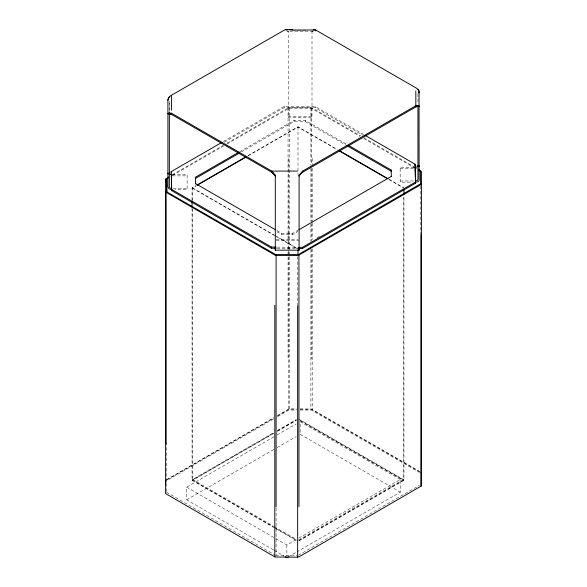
<?xml version="1.0" encoding="UTF-8"?>
<svg xmlns="http://www.w3.org/2000/svg" width="587" height="587" viewBox="0 0 587 587"><rect width="100%" height="100%" fill="white"/><g stroke="black" fill="none" stroke-linecap="round" stroke-linejoin="round"><path stroke-width="0.44" stroke-dasharray="2.94 2.2" d="M169.35 111.295L169.357 101.221L169.35 111.207M166.539 479.762L273.689 417.687M223.442 141.474L284.387 106.284L315.285 106.592L363.573 134.474M224.234 142.193L284.387 107.465L315.285 107.773L362.781 135.193M172.446 174.706L223.126 145.444M227.088 143.162L288.056 107.957L289.354 107.648L311.924 107.825L360.594 135.898M172.336 175.55L223.801 145.833M226.971 144.006L289.186 108.213L311.381 108.287L359.912 136.287M239.65 151.732L294.168 120.262L305.159 120.364L346.191 144.057M241.228 151.996L294.168 121.436L305.159 121.546L345.405 144.776M192.044 199.837L192.044 187.928L195.999 185.646M248.184 155.511L297.998 126.755L337.54 149.582M192.587 200.761L192.587 187.928L195.757 186.094M248.066 155.893L297.998 127.071L336.835 149.494M276.866 230.552L281.599 233.281L292.59 233.391L298.079 230.229M276.866 231.726L281.599 234.462L292.59 234.573L298.079 231.403M317.031 237.808L320.201 235.974M277.651 415.405L289.017 408.89L296.53 408.86M166.906 479.733L273.806 418.017M276.969 416.19L288.334 409.66L296.538 409.477M273.689 418.869L166.789 480.592A0.866 0.499 0 0 0 166.554 480.848M277.651 416.587L288.738 410.181A0.866 0.499 0 0 1 289.347 410.034L296.538 410.034M192.587 209.016L192.587 479.476L273.432 432.802M277.394 430.513L296.413 419.536M192.044 208.092L192.044 480.261L273.491 433.243M277.438 430.961L296.42 420.006M273.432 433.595L192.587 480.269L273.432 526.943M277.394 431.306L296.42 420.321M273.454 549.909L186.659 499.794L186.659 487.159L273.938 436.772M277.115 434.938L296.156 423.946M186.659 499.794L273.938 449.407M277.115 447.573L296.156 436.581M275.824 538.639L286.867 545.015L297.976 538.602M298.768 538.147L400.334 479.506L400.334 492.141L297.183 551.692M298.798 539.886L403.416 479.484L403.416 197.1M298.798 540.671L403.416 480.269L300.383 420.784M298.798 540.987L403.966 480.269L403.966 196.175M288.459 556.733L296.391 552.154M298.262 555.317L419.419 485.368M313.333 30.935L311.998 31.683L312.886 30.817L313.774 30.825M286.434 30.825L287.322 30.817L288.21 31.683M285.539 30.847L285.986 30.795M292.377 30.825L307.83 30.825M289.802 31.184L315.557 31.184M288.21 116.351L311.998 116.351M414.084 167.251L400.158 167.251L400.158 182.161L412.345 182.161M400.158 168.432L414.084 168.432M172.336 174.706L187.136 174.706L187.136 189.616L174.948 189.616M172.336 175.887L187.136 175.88M400.158 180.987L414.95 180.987M173.209 188.442L187.136 188.442M276.213 239.342L298.174 239.342M276.213 240.516L299.091 240.516M300.126 408.86L311.514 409L419.419 471.302M300.133 409.477L312.196 409.785L420.101 472.08M300.126 410.034L310.905 410.034A0.866 0.499 0 0 1 311.514 410.181L419.419 472.476M275.765 555.419L297.653 555.463M276.932 247.112L297.829 247.318M276.932 248.294L297.829 248.499M314.221 30.795L314.669 30.847M288.21 31.485L286.874 30.935M363.771 137.725L413.908 166.679M414.547 167.046L417.012 168.469M363.881 138.583L415.449 168.359M388.939 179.255L403.966 187.928M389.152 179.695L403.416 187.928M192.587 187.928L274.224 235.064M275.024 235.519L298.005 248.793M192.044 187.928L275.868 236.319M276.653 236.774L297.213 248.646M298.79 419.074L403.416 479.484M300.375 420.461L403.966 480.269M400.334 479.506L300.126 421.649L300.126 434.285L400.334 492.141M192.587 479.476L273.432 526.157M274.224 526.612L296.42 539.424M274.224 527.397L296.42 540.209M192.044 480.261L275.076 528.197M275.868 528.66L298.005 541.441M186.659 487.159L275.032 538.184M274.246 550.364L284.504 556.285M166.539 492.207L275.486 555.317M420.211 186.079L420.211 234.367M417.944 93.759L417.944 103.84M315.285 106.592L315.285 107.773M312.196 158.255L312.196 164.661M312.196 168.322L312.196 222.282M312.196 223.199L312.196 239.665M312.196 248.807L312.196 409.785M311.998 30.854L311.998 117.532L288.21 117.532L288.21 30.854M311.514 108.346L311.514 164.125M311.514 168.476L311.514 222.649M311.514 223.559L311.514 240.934M311.514 249.167L311.514 358.892M310.912 107.648L310.912 165.27M310.905 168.337L310.905 221.174M310.905 224.146L310.905 241.521M310.912 249.416L310.905 408.86M305.159 120.364L305.159 121.546M297.998 126.755L297.998 174.743M297.653 256.629L297.653 305.101M294.168 120.262L294.168 121.436M292.59 233.391L292.59 234.573M289.347 108.199L289.354 255.822M289.347 256.71L289.354 409.477M288.738 158.461L288.738 255.939M288.738 256.857L288.738 409M288.056 107.957L288.056 359.486M286.867 545.015L286.867 555.845M284.387 106.284L284.387 107.465M281.599 233.281L281.599 234.462M276.095 507.909L276.095 555.463M166.789 442.451L166.789 492.559"/><path stroke-width="0.88" d="M275.296 247.751L275.303 250.128M299.084 247.751L299.091 250.128M168.506 98.799L168.953 97.229L170.773 95.666L285.099 29.658L292.377 29.401M169.35 172.982L169.973 174.2L171.47 174.706L171.47 189.623L168.953 188.765L167.911 186.717L167.911 100.311L168.183 98.682L169.489 96.606M420.461 183.9L298.262 254.663L276.095 254.802L166.789 191.905L166.539 179.108L168.374 177.839M418.516 169.335L421.422 171.455L421.385 485.941L298.944 556.88L297.646 557.195L275.076 557.012L165.615 493.586L165.578 179.108L168.491 176.988M421.422 183.9L420.886 184.648L298.944 255.052L297.646 255.36L275.076 255.184L166.114 192.294L165.578 191.553M275.296 175.41L275.296 176.041L271.737 171.081L171.47 113.196L169.489 112.909L167.977 113.731L171.47 114.37L271.737 172.262L274.855 174.845L271.737 172.262M419.118 166.635L419.382 165.527M417.944 165.519L417.32 166.745L415.823 167.251M418.663 92.856L419.316 92.027L418.78 90.464L416.521 88.211L315.109 29.658L313.333 29.585M299.979 174.53L302.643 172.262L415.823 106.915L419.316 106.276L417.805 105.455L415.823 105.741L302.643 171.081L299.084 176.041M301.307 172.71L299.084 175.836L299.084 175.205L299.091 250.165L275.303 250.165L275.296 175.205M302.643 171.969L299.531 174.845M169.489 112.909L167.977 113.731M165.894 480.349L165.578 484.048M313.774 29.754L314.221 29.35M415.823 106.915L416.763 106.269L418.296 106.585M171.199 172.813L171.199 171.631L221.064 142.846M239.65 152.913L195.405 178.455L195.405 177.281L238.858 152.194M196.792 185.191L245.814 156.883M197.342 185.184L246.481 156.81M298.864 229.774L391.36 176.371M298.739 247.332L302.371 247.362L415.559 182.021L415.031 164.184L365.158 135.384M298.739 248.506L302.371 248.543L415.559 183.195L415.559 182.021M288.459 556.733L286.867 557.65L285.289 556.74M168.997 114.047L170.524 113.724L171.47 114.37L171.47 113.482M415.823 180.987L417.32 180.48L417.944 179.255L417.944 105.565M167.911 100.311L167.977 99.482M289.802 30.003L315.557 30.003L315.557 30.898M297.492 171.081L271.737 171.081L271.737 171.675M276.022 248.279L271.48 248.235L171.734 190.65L171.734 189.469L271.48 247.061L276.022 247.105M419.03 92.849L419.118 180.37A3.551 2.906 0 0 1 415.823 182.161M171.47 188.442L169.973 187.935L169.35 186.71L169.35 112.117M419.316 106.276L417.805 105.455M286.882 29.585L285.986 29.35L286.434 29.754M418.626 170.186L420.461 171.455L420.461 184.259M348.561 145.422L391.169 170.025L391.331 176.643M346.983 145.693L391.169 171.206L391.169 170.025M339.91 150.947L388.146 178.8M339.22 150.866L387.567 178.778M195.588 183.628L275.288 229.642M418.78 90.464L417.805 89.158M421.121 472.704L421.422 473.283M418.78 91.337L419.382 92.856M273.08 172.717L274.848 175.432M167.911 172.982L168.183 174.09M415.559 183.195L415.031 164.184M195.405 177.281L195.566 183.9M171.199 171.631L171.734 190.65M165.578 179.108L165.578 182.219M420.886 234.954L420.886 486.476M415.823 90.868L415.823 106.328M403.966 189.762L403.966 194.348M302.643 171.081L302.643 172.262M302.371 247.362L302.371 248.543M298.944 255.052L298.944 506.574M298.005 250.018L298.005 254.604M297.646 305.666L297.646 557.195M276.095 255.36L276.095 506.882M274.811 305.357L274.811 556.88M271.48 247.061L271.48 248.235M192.044 201.671L192.044 207.174M171.47 95.351L171.47 110.224M166.789 178.749L166.789 192.47M166.114 192.294L166.114 443.823"/></g></svg>
